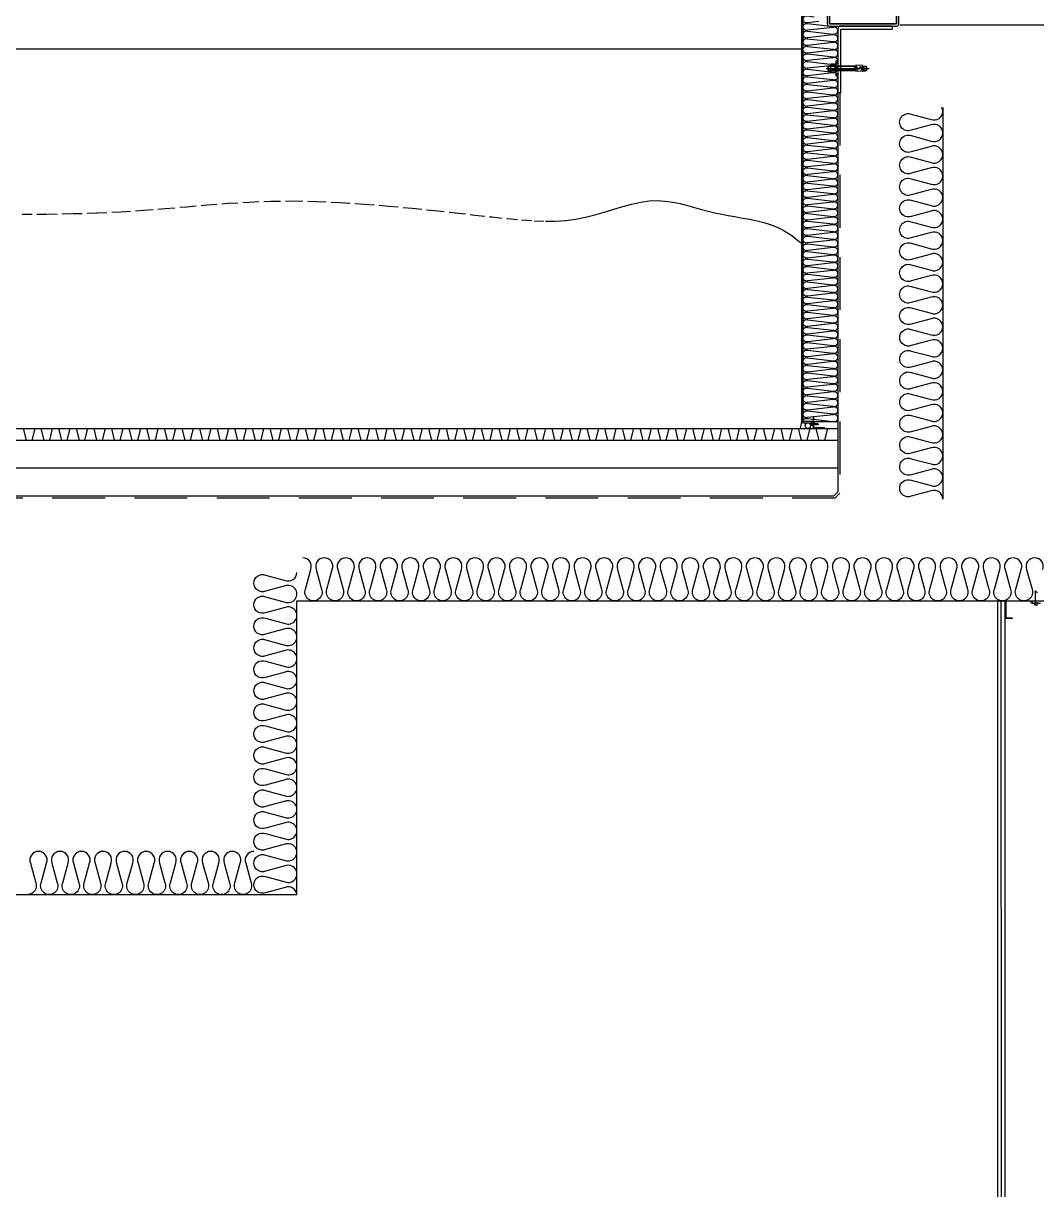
# Model space of a CAD drawing. Header units: millimetres. Extents: x 19868 to 801382, y -4805 to 85279.
# Drawn here: x 50349 to 52938, y 39265 to 42244 of the extents above; entities that cross this region are included whole.
import ezdxf

# ---------------------------------------------------------------- set-up
doc = ezdxf.new("R2010")
doc.units = ezdxf.units.MM
doc.header["$LTSCALE"] = 250
for name, pattern in [('CENTER', [50.8, 31.75, -6.35, 6.35, -6.35]), ('HID', [2.8, 1.8, -1]), ('HIDDEN', [9.525, 6.35, -3.175]), ('HIDDEN2', [4.7625, 3.175, -1.5875]), ('HIDDENX2', [0.75, 0.5, -0.25])]:
    doc.linetypes.add(name, pattern=pattern)
for name, color, linetype in [('8입면선', 8, 'Continuous'), ('A-ELE-4', 4, 'Continuous'), ('A-ETC-8', 8, 'Continuous'), ('A-FIN', 6, 'Continuous'), ('A-FIN-8', 8, 'Continuous'), ('A-HAT-WIREMESH', 9, 'g_mesh'), ('A-INS', 251, 'Continuous'), ('A-WALL-D', 7, 'Continuous'), ('A-WP', 1, 'HID'), ('EXTRUSION', 7, 'Continuous'), ('fastener', 1, 'Continuous'), ('GAGAM-DT', 7, 'Continuous'), ('ISL', 251, 'Continuous'), ('S-TEEL', 4, 'Continuous'), ('SCREW', 1, 'Continuous'), ('SEALANT', 252, 'Continuous'), ('배수판', 251, 'Continuous'), ('입면', 7, 'Continuous'), ('하부', 6, 'Continuous')]:
    doc.layers.add(name, color=color, linetype=linetype)
doc.styles.add('Gdim', font='')
doc.styles.get('Gdim').set_extended_font_data('Dotum')
doc.linetypes.add('g_mesh', pattern='A,10,-0.8,["X",Gdim,S=0.6,R=0,X=-0.15,Y=-0.3],-0.8', length=11.6)

# ---------------------------------------------------------------- blocks, each defined once
blk = doc.blocks.new('*U98')
at = {"layer": '8입면선', "color": 8}
blk.add_line((10, 0), (9.6, 3440), dxfattribs=at)
at = {"layer": 'A-WALL-D'}
for p, q in [((-0.4, 3440), (0, 0)), ((19.6, 3440), (-0.4, 3440)), ((20, 10), (19.6, 3440))]:
    blk.add_line(p, q, dxfattribs=at)
at = {"layer": 'GAGAM-DT', "color": 8}
for p, q in [((97.3, 3434.2), (97.3, 3465.6)), ((102.3, 3460.1), (97.3, 3465.6)), ((104.8, 3434.2), (94.8, 3434.2)), ((94.8, 3434.2), (94.8, 3430.7)), ((103.3, 3429.2), (96.3, 3429.2)), ((97.3, 3434.2), (97.3, 3429.2))]:
    blk.add_line(p, q, dxfattribs=at)
blk.add_arc((96.3, 3430.7), 1.51, 180, 270, dxfattribs=at)
at = {"layer": '입면', "color": 6}
for p, q in [((19.6, 3395), (19.6, 3440)), ((19.6, 3440), (85, 3440)), ((84.4, 3438.8), (20.8, 3438.8)), ((20.8, 3438.8), (20.8, 3396.2)), ((89.4, 3433), (84.4, 3438.8)), ((85, 3440), (90, 3434.2)), ((109.9, 3433), (89.4, 3433)), ((90, 3434.2), (109.3, 3434.2)), ((20.8, 3396.2), (37.5, 3396.2)), ((37.5, 3396.2), (37.5, 3395)), ((37.5, 3395), (19.6, 3395))]:
    blk.add_line(p, q, dxfattribs=at)
blk = doc.blocks.new('PH-4-16')
at = {"layer": 'SCREW'}
for p, q in [((-1.5, 0), (-1.5, -1)), ((1.5, 0), (1.5, -1.6)), ((0.1, -0.9), (-2, -1.2)), ((-2, -1.2), (-1.5, -1)), ((0.1, -1), (-2, -1.3)), ((-2, -1.3), (-1.5, -1.5)), ((2, -1.8), (-2, -2.4)), ((-2, -2.4), (-1.5, -2.2)), ((-2, -2.5), (-1.5, -2.7)), ((2, -3), (-2, -3.7)), ((-2, -3.6), (-1.5, -3.5)), ((-2, -3.8), (-1.5, -4)), ((2, -4.3), (-2, -4.9)), ((-2, -4.9), (-1.5, -4.7)), ((-2, -5), (-1.5, -5.2)), ((2, -5.5), (-2, -6.2)), ((-2, -6.1), (-1.5, -5.9)), ((-2, -6.2), (-1.5, -6.4)), ((2, -6.7), (-2, -7.4)), ((-2, -7.4), (-1.5, -7.2)), ((-2, -7.5), (-1.5, -7.7)), ((2, -8), (-2, -8.6)), ((-2, -8.6), (-1.5, -8.4)), ((-2, -8.7), (-1.5, -8.9)), ((2, -9.2), (-2, -9.9)), ((-2, -9.9), (-1.5, -9.7)), ((-2, -10), (-1.5, -10.2)), ((2, -10.5), (-2, -11.1)), ((-2, -11.1), (-1.5, -10.9)), ((-2, -11.2), (-1.5, -11.4)), ((2, -1.9), (-2, -2.5)), ((2, -3.1), (-2, -3.8)), ((2, -4.4), (-2, -5)), ((2, -5.6), (-2, -6.3)), ((2, -6.9), (-2, -7.5)), ((2, -8.1), (-2, -8.7)), ((2, -9.3), (-2, -10)), ((2, -10.6), (-2, -11.2)), ((0.1, -0.9), (-1.5, -1)), ((0.1, -1), (-1.5, -1.5)), ((-1.5, -1.5), (-1.5, -2.2)), ((1.5, -1.6), (-1.5, -2.2)), ((1.5, -2.1), (-1.5, -2.7)), ((-1.5, -2.7), (-1.5, -3.5)), ((1.5, -2.8), (-1.5, -3.5)), ((1.5, -3.3), (-1.5, -4)), ((1.5, -4.1), (-1.5, -4.7)), ((1.5, -4.6), (-1.5, -5.2)), ((-1.5, -5.2), (-1.5, -5.9)), ((1.5, -5.3), (-1.5, -5.9)), ((1.5, -5.8), (-1.5, -6.4)), ((-1.5, -6.4), (-1.5, -7.2)), ((1.5, -6.5), (-1.5, -7.2)), ((1.5, -7.1), (-1.5, -7.7)), ((-1.5, -7.7), (-1.5, -8.4)), ((1.5, -7.8), (-1.5, -8.4)), ((1.5, -8.3), (-1.5, -8.9)), ((-1.5, -8.9), (-1.5, -9.7)), ((1.5, -9), (-1.5, -9.7)), ((1.5, -9.5), (-1.5, -10.2)), ((-1.5, -10.2), (-1.5, -10.9)), ((1.5, -10.3), (-1.5, -10.9)), ((1.5, -10.8), (-1.5, -11.4)), ((-1.5, -11.4), (-1.5, -14.5)), ((-1.5, -14.5), (-1.1, -14.5)), ((0, -16), (-1.5, -14.5)), ((-1.1, -12.6), (-1.1, -14.5)), ((-1.1, -14.5), (0, -16)), ((0, -16), (1.5, -14.5)), ((1.5, -14.5), (0.4, -12.2)), ((1.5, -1.6), (2, -1.8)), ((2, -1.9), (1.5, -2.1)), ((1.5, -2.1), (1.5, -2.8)), ((2, -3), (1.5, -2.8)), ((2, -3.1), (1.5, -3.3)), ((1.5, -3.3), (1.5, -4.1)), ((2, -4.3), (1.5, -4.1)), ((2, -4.4), (1.5, -4.6)), ((1.5, -4.6), (1.5, -5.3)), ((2, -5.5), (1.5, -5.3)), ((2, -5.6), (1.5, -5.8)), ((1.5, -5.8), (1.5, -6.5)), ((2, -6.7), (1.5, -6.5)), ((2, -6.9), (1.5, -7.1)), ((1.5, -7.1), (1.5, -7.8)), ((2, -8), (1.5, -7.8)), ((2, -8.1), (1.5, -8.3)), ((1.5, -8.3), (1.5, -9)), ((2, -9.2), (1.5, -9)), ((2, -9.3), (1.5, -9.5)), ((1.5, -9.5), (1.5, -10.3)), ((2, -10.5), (1.5, -10.3)), ((2, -10.6), (1.5, -10.8)), ((1.5, -10.8), (1.5, -14.5))]:
    blk.add_line(p, q, dxfattribs=at)
at = {"layer": 'SCREW', "color": 1, "linetype": 'CENTER'}
blk.add_line((0, 4), (0, -17.7), dxfattribs=at)
at = {"layer": 'SCREW', "linetype": 'HIDDEN2'}
blk.add_line((-1.5, -4), (-1.5, -4.7), dxfattribs=at)
at = {"layer": 'SCREW'}
blk.add_lwpolyline([(3.5, 1), (3.5, 0), (-3.5, 0), (-3.5, 1, -0.336479), (-2.5, 2.2, -0.138717), (2.5, 2.2, -0.336479)], format="xyb", close=True, dxfattribs=at)
blk.add_lwpolyline([(-2.5, 2.2), (-2.3, 2), (-2.1, 1.9), (-1.8, 1.9), (-1.5, 2), (-1.3, 2), (-1, 2.1), (-0.8, 2.1), (-0.7, 2.1), (-0.6, 2.1), (-0.5, 2), (-0.5, 1.8), (-0.5, 1.6), (-0.5, 1.4), (-0.5, 1.2), (-0.5, 1), (-0.5, 0.8), (-0.4, 0.7), (-0.3, 0.6), (-0.1, 0.6), (0, 0.5), (0.1, 0.6), (0.3, 0.6), (0.4, 0.7), (0.5, 0.8), (0.5, 1), (0.5, 1.2), (0.5, 1.4), (0.5, 1.6), (0.5, 1.8), (0.5, 2), (0.6, 2.1), (0.7, 2.1), (0.8, 2.1), (1, 2.1), (1.3, 2), (1.5, 2), (1.8, 1.9), (2.1, 1.9), (2.3, 2), (2.5, 2.2)], dxfattribs=at)
for centre, radius, start, end in [((-1.9, -1.2), 0.0931, 139.8661, 209.9246), ((-1.9, -2.5), 0.0931, 139.8661, 209.9246), ((-1.9, -3.7), 0.0931, 139.8661, 209.9246), ((-1.9, -4.9), 0.0931, 139.8661, 209.9246), ((-1.9, -6.2), 0.0931, 139.8661, 209.9246), ((-1.9, -7.4), 0.0931, 139.8661, 209.9246), ((-1.9, -8.7), 0.0931, 139.8661, 209.9246), ((-1.9, -9.9), 0.0931, 139.8661, 209.9246), ((-1.9, -11.2), 0.0931, 139.8661, 209.9246), ((-0.3, -12.6), 0.815, 27.365, 180), ((0, -0.9), 0.0605, 310.7271, 69.3149), ((1.9, -1.8), 0.0931, 319.8661, 29.9246), ((1.9, -3.1), 0.0931, 319.8661, 29.9246), ((1.9, -4.3), 0.0931, 319.8661, 29.9246), ((1.9, -5.6), 0.0931, 319.8661, 29.9246), ((1.9, -6.8), 0.0931, 319.8661, 29.9246), ((1.9, -8), 0.0931, 319.8661, 29.9246), ((1.9, -9.3), 0.0931, 319.8661, 29.9246), ((1.9, -10.5), 0.0931, 319.8661, 29.9246)]:
    blk.add_arc(centre, radius, start, end, dxfattribs=at)
blk = doc.blocks.new('m12 set anchor')
at = {"layer": 'A-ETC-8', "color": 1}
for p, q in [((-11, 5.5), (-11, 12.5)), ((-10.8, 3), (-0.5, 4)), ((-10.8, 0), (-10.8, 3)), ((-10.8, 0), (-0.5, 1)), ((-10.8, 0), (0.5, 0)), ((0, 14), (-9.5, 14)), ((0, 4), (-9.5, 4)), ((-4.8, 21), (-6, 19.8)), ((-6, 19.8), (6, 19.8)), ((-6, -49), (-6, 19.8)), ((-5.5, 5.5), (-5.5, 12.5)), ((-4.8, 21), (4.8, 21)), ((-4.8, -49), (-4.8, 21)), ((-0.5, 1), (-0.5, 4)), ((10.7, 3), (-0.5, 3)), ((0, 26), (0, -84)), ((0, 14), (9.5, 14)), ((0, 4), (9.5, 4)), ((0.5, 2), (10.7, 3)), ((0.5, -1), (0.5, 2)), ((0.5, -1), (10.7, 0)), ((6, 19.8), (4.8, 21)), ((4.8, -49), (4.8, 21)), ((5.5, 5.5), (5.5, 12.5)), ((6, -49), (6, 19.8)), ((10.7, 0), (10.7, 3)), ((11, 5.5), (11, 12.5)), ((-8.2, -67), (-7, -49)), ((-7, -49), (0, -49)), ((6, -46.6), (-6, -46.6)), ((2.6, -60.8), (-3.6, -54.7)), ((2.9, -60.5), (-3.2, -54.4)), ((0, -49), (3.9, -49)), ((7, -49), (4.4, -49)), ((8.2, -67), (7, -49)), ((-3.6, -67), (-8.2, -67)), ((-6, -67), (-6, -76.6)), ((6, -69.4), (-6, -69.4)), ((6, -70.6), (-6, -70.6)), ((0, -79), (-6, -76.6)), ((-6, -76.6), (0, -76.6)), ((-2.4, -64.1), (1.2, -64.1)), ((-2.4, -64.6), (1.2, -64.6)), ((-2.4, -67), (0, -67)), ((0, -67), (8.2, -67)), ((6, -76.6), (0, -76.6)), ((0, -79), (6, -76.6)), ((6, -67), (6, -76.6))]:
    blk.add_line(p, q, dxfattribs=at)
for centre, radius, start, end in [((-9.5, 12.5), 1.47, 90, 180), ((-9.5, 5.5), 1.47, 180, 270), ((-7, 12.5), 1.47, 0, 90), ((-7, 5.5), 1.47, 270, 0), ((-4, 12.5), 1.47, 90, 180), ((-4, 5.5), 1.47, 180, 270), ((4, 12.5), 1.47, 0, 90), ((4, 5.5), 1.47, 270, 0), ((7, 12.5), 1.47, 90, 180), ((7, 5.5), 1.47, 180, 270), ((9.5, 12.5), 1.47, 0, 90), ((9.5, 5.5), 1.47, 270, 0), ((-2.4, -53.5), 1.68, 45, 225), ((-2.4, -53.5), 1.2, 45, 225), ((1, -50.1), 3.6, 225, 18.0378), ((1, -50.1), 3.12, 225, 20.9333), ((-2.4, -65.8), 1.68, 90, 225.5847), ((-2.4, -65.8), 1.2, 90, 270), ((1.2, -62.2), 2.4, 270, 45), ((1.2, -62.2), 1.92, 270, 45)]:
    blk.add_arc(centre, radius, start, end, dxfattribs=at)
blk = doc.blocks.new('A$C49763ce3')
at = {"layer": 'A-FIN', "elevation": 0}
for points in [[(-250, -952), (-250, 84.8, -0.414214), (-247, 87.8), (-221, 87.8), (-221, 94.8), (-218, 94.8), (-218, 87.8, -0.414214), (-221, 84.8), (-247, 84.8), (-247, -952)], [(-250, -952, 0.414214), (-247, -955), (-224, -955), (-224, -962), (-221, -962), (-221, -955, 0.414214), (-224, -952), (-247, -952)]]:
    blk.add_lwpolyline(points, format="xyb", dxfattribs=at)
at = {"layer": 'ISL'}
blk.add_line((-224, -952, 0), (-158, -952, 0), dxfattribs=at)
at = {"layer": 'ISL', "elevation": 0}
for points in [[(-206.2, 70), (-235.2, 66.7, -1.372593), (-235.2, 83.8), (-218, 81.9)], [(-247, -952, -0.476342), (-235.2, -944.4), (-169.8, -951.8, 0.509267), (-158, -943.2, 0.509267), (-169.8, -934.7), (-235.2, -942.1, -1.372593), (-235.2, -925), (-169.8, -932.4, 0.509267), (-158, -923.8, 0.509267), (-169.8, -915.3), (-235.2, -922.7, -1.372593), (-235.2, -905.6), (-169.8, -913, 0.509267), (-158, -904.4, 0.509267), (-169.8, -895.9), (-235.2, -903.3, -1.372593), (-235.2, -886.2), (-169.8, -893.6, 0.509267), (-158, -885, 0.509267), (-169.8, -876.5), (-235.2, -883.9, -1.372593), (-235.2, -866.8), (-169.8, -874.2, 0.509267), (-158, -865.6, 0.509267), (-169.8, -857.1), (-235.2, -864.5, -1.372593), (-235.2, -847.4), (-169.8, -854.8, 0.509267), (-158, -846.2, 0.509267), (-169.8, -837.7), (-235.2, -845.1, -1.372593), (-235.2, -828), (-169.8, -835.4, 0.509267), (-158, -826.8, 0.509267), (-169.8, -818.3), (-235.2, -825.7, -1.372593), (-235.2, -808.6), (-169.8, -816, 0.509267), (-158, -807.4, 0.509267), (-169.8, -798.9), (-235.2, -806.3, -1.372593), (-235.2, -789.2), (-169.8, -796.6, 0.509267), (-158, -788, 0.509267), (-169.8, -779.5), (-235.2, -786.9, -1.372593), (-235.2, -769.8), (-169.8, -777.2, 0.509267), (-158, -768.6, 0.509267), (-169.8, -760.1), (-235.2, -767.5, -1.372593), (-235.2, -750.4), (-169.8, -757.8, 0.509267), (-158, -749.2, 0.509267), (-169.8, -740.7), (-235.2, -748.1, -1.372593), (-235.2, -731), (-169.8, -738.4, 0.509267), (-158, -729.8, 0.509267), (-169.8, -721.3), (-235.2, -728.7, -1.372593), (-235.2, -711.6), (-169.8, -719, 0.509267), (-158, -710.4, 0.509267), (-169.8, -701.9), (-235.2, -709.3, -1.372593), (-235.2, -692.2), (-169.8, -699.6, 0.509267), (-158, -691, 0.509267), (-169.8, -682.5), (-235.2, -689.9, -1.372593), (-235.2, -672.8), (-169.8, -680.2, 0.509267), (-158, -671.6, 0.509267), (-169.8, -663.1), (-235.2, -670.5, -1.372593), (-235.2, -653.4), (-169.8, -660.8, 0.509267), (-158, -652.2, 0.509267), (-169.8, -643.7), (-235.2, -651.1, -1.372593), (-235.2, -634), (-169.8, -641.4, 0.509267), (-158, -632.8, 0.509267), (-169.8, -624.3), (-235.2, -631.7, -1.372593), (-235.2, -614.6), (-169.8, -622, 0.509267), (-158, -613.4, 0.509267), (-169.8, -604.9), (-235.2, -612.3, -1.372593), (-235.2, -595.2), (-169.8, -602.6, 0.509267), (-158, -594, 0.509267), (-169.8, -585.5), (-235.2, -592.9, -1.372593), (-235.2, -575.8), (-169.8, -583.2, 0.509267), (-158, -574.6, 0.509267), (-169.8, -566.1), (-235.2, -573.5, -1.372593), (-235.2, -556.4), (-169.8, -563.8, 0.509267), (-158, -555.2, 0.509267), (-169.8, -546.7), (-235.2, -554.1, -1.372593), (-235.2, -537), (-169.8, -544.4, 0.509267), (-158, -535.8, 0.509267), (-169.8, -527.3), (-235.2, -534.7, -1.372593), (-235.2, -517.6), (-169.8, -525, 0.509267), (-158, -516.4, 0.509267), (-169.8, -507.9), (-235.2, -515.3, -1.372593), (-235.2, -498.2), (-169.8, -505.6, 0.509267), (-158, -497, 0.509267), (-169.8, -488.5), (-235.2, -495.9, -1.372593), (-235.2, -478.8), (-169.8, -486.2, 0.509267), (-158, -477.6, 0.509267), (-169.8, -469.1), (-235.2, -476.5, -1.372593), (-235.2, -459.4), (-169.8, -466.8, 0.509267), (-158, -458.2, 0.509267), (-169.8, -449.7), (-235.2, -457.1, -1.372593), (-235.2, -440), (-169.8, -447.4, 0.509267), (-158, -438.8, 0.509267), (-169.8, -430.3), (-235.2, -437.7, -1.372593), (-235.2, -420.6), (-169.8, -428, 0.509267), (-158, -419.4, 0.509267), (-169.8, -410.9), (-235.2, -418.3, -1.372593), (-235.2, -401.2), (-169.8, -408.6, 0.509267), (-158, -400, 0.509267), (-169.8, -391.5), (-235.2, -398.9, -1.372593), (-235.2, -381.8), (-169.8, -389.2, 0.509267), (-158, -380.6, 0.509267), (-169.8, -372.1), (-235.2, -379.5, -1.372593), (-235.2, -362.4), (-169.8, -369.8, 0.509267), (-158, -361.2, 0.509267), (-169.8, -352.7), (-235.2, -360.1, -1.372593), (-235.2, -343), (-169.8, -350.4, 0.509267), (-158, -341.8, 0.509267), (-169.8, -333.3), (-235.2, -340.7, -1.372593), (-235.2, -323.6), (-169.8, -331, 0.509267), (-158, -322.4, 0.509267), (-169.8, -313.9), (-235.2, -321.3, -1.372593), (-235.2, -304.2), (-169.8, -311.6, 0.509267), (-158, -303, 0.509267), (-169.8, -294.5), (-235.2, -301.9, -1.372593), (-235.2, -284.8), (-169.8, -292.2, 0.509267), (-158, -283.6, 0.509267), (-169.8, -275.1), (-235.2, -282.5, -1.372593), (-235.2, -265.4), (-169.8, -272.8, 0.509267), (-158, -264.2, 0.509267), (-169.8, -255.7), (-235.2, -263.1, -1.372593), (-235.2, -246), (-169.8, -253.4, 0.509267), (-158, -244.8, 0.509267), (-169.8, -236.3), (-235.2, -243.7, -1.372593), (-235.2, -226.6), (-169.8, -234, 0.509267), (-158, -225.4, 0.509267), (-169.8, -216.9), (-235.2, -224.3, -1.372593), (-235.2, -207.2), (-169.8, -214.6, 0.509267), (-158, -206, 0.509267), (-169.8, -197.5), (-235.2, -204.9, -1.372593), (-235.2, -187.8), (-169.8, -195.2, 0.509267), (-158, -186.6, 0.509267), (-169.8, -178.1), (-235.2, -185.5, -1.372593), (-235.2, -168.4), (-169.8, -175.8, 0.509267), (-158, -167.2, 0.509267), (-169.8, -158.7), (-235.2, -166.1, -1.372593), (-235.2, -149), (-169.8, -156.4, 0.509267), (-158, -147.8, 0.509267), (-169.8, -139.3), (-235.2, -146.7, -1.372593), (-235.2, -129.6), (-169.8, -137, 0.509267), (-158, -128.4, 0.509267), (-169.8, -119.9), (-235.2, -127.3, -1.372593), (-235.2, -110.2), (-169.8, -117.6, 0.509267), (-158, -109, 0.509267), (-169.8, -100.5), (-235.2, -107.9, -1.372593), (-235.2, -90.8), (-169.8, -98.2, 0.509267), (-158, -89.6, 0.509267), (-169.8, -81.1), (-235.2, -88.5, -1.372593), (-235.2, -71.4), (-169.8, -78.8, 0.509267), (-158, -70.2, 0.509267), (-169.8, -61.7), (-235.2, -69.1, -1.372593), (-235.2, -52), (-169.8, -59.4, 0.509267), (-158, -50.8, 0.509267), (-169.8, -42.3), (-235.2, -49.7, -1.372593), (-235.2, -32.6), (-169.8, -40, 0.509267), (-158, -31.4, 0.509267), (-169.8, -22.9), (-235.2, -30.3, -1.372593), (-235.2, -13.2), (-169.8, -20.6, 0.509267), (-158, -12, 0.509267), (-169.8, -3.5), (-235.2, -10.9, -1.372593), (-235.2, 6.2), (-169.8, -1.2, 0.509267), (-158, 7.4, 0.509267), (-169.8, 15.9), (-235.2, 8.5, -1.372593), (-235.2, 25.6), (-169.8, 18.2, 0.509267), (-158, 26.8, 0.509267), (-169.8, 35.3), (-235.2, 27.9, -1.372593), (-235.2, 45), (-169.8, 37.6, 0.509267), (-158, 46.2, 0.509267), (-169.8, 54.7), (-235.2, 47.3, -1.372593), (-235.2, 64.4), (-169.8, 57, 0.225032), (-162.1, 58)]]:
    blk.add_lwpolyline(points, format="xyb", dxfattribs=at)
at = {"layer": 'S-TEEL', "color": 8, "linetype": 'HIDDEN', "ltscale": 2, "elevation": 0}
for points in [[(-179.2, 84), (-179.2, 158), (-185.2, 158), (-185.2, 84)], [(-2.2, 84), (-2.2, 158), (-8.2, 158), (-8.2, 84)]]:
    blk.add_lwpolyline(points, dxfattribs=at)
blk.add_lwpolyline([(-179.2, 64), (-8.2, 64), (-8.2, 153), (-179.2, 153)], close=True, dxfattribs=at)
at = {"layer": 'S-TEEL', "elevation": 0}
blk.add_lwpolyline([(-185.2, 84), (-185.2, 64, 0.414214), (-179.2, 58), (-8.2, 58, 0.414214), (-2.2, 64), (-2.2, 84)], format="xyb", dxfattribs=at)
blk.add_lwpolyline([(-8.2, 84), (-8.2, 64), (-179.2, 64), (-179.2, 84)], dxfattribs=at)
at = {"layer": 'S-TEEL'}
blk.add_lwpolyline([(-150, -112), (-150, 50), (-18, 50), (-18, 58), (-150, 58, 0.414214), (-158, 50), (-158, -112)], format="xyb", close=True, dxfattribs=at)
blk.add_lwpolyline([(-162, -70), (-162, -30), (-158, -30), (-158, -70)], close=True, dxfattribs=at)
at = {"layer": 'S-TEEL', "elevation": 0}
blk.add_lwpolyline([(-221, -970), (-191, -970), (-191, -968), (-219, -968), (-219, -940), (-221, -940)], close=True, dxfattribs=at)
at = {"layer": 'SEALANT'}
blk.add_arc((-341.9, -942.9, 0), 92.4, 342.9227, 354.3267, dxfattribs=at)
blk.add_ellipse((-234.6, -962.5, 0), major_axis=(0, 7.5), ratio=0.921254, dxfattribs=at)
at = {"layer": 'EXTRUSION', "xscale": -1.000000000000001, "rotation": 90}
blk.add_blockref('PH-4-16', (-221, 91.3, 0), dxfattribs=at)
at = {"layer": 'EXTRUSION', "rotation": 90}
blk.add_blockref('PH-4-16', (-224, -958.5, 0), dxfattribs=at)
at = {"layer": 'fastener', "rotation": 90}
blk.add_blockref('m12 set anchor', (-162, -50), dxfattribs=at)

msp = doc.modelspace()

# ---------------------------------------------------------------- linework, layer by layer
at = {"layer": 'A-ELE-4'}
msp.add_line((40248.2, 42178.9), (52338.2, 42178.9), dxfattribs=at)
at = {"layer": 'A-FIN'}
msp.add_line((44746.2, 41178.9), (52430.2, 41178.9, 0), dxfattribs=at)
at = {"layer": 'A-FIN-8'}
for p, q in [((62638.2, 42238.9), (52588.2, 42238.9)), ((52430.2, 42066.9), (52430.2, 41047.1)), ((52430.2, 42066.9), (52430.2, 41047.1)), ((44756.4, 41036.9, 0), (52420, 41036.9, 0)), ((52420, 41036.9), (52430.2, 41047.1))]:
    msp.add_line(p, q, dxfattribs=at)
at = {"layer": 'A-HAT-WIREMESH', "ltscale": 0.6}
msp.add_line((52430.2, 41107.9, 0), (44746.2, 41107.9), dxfattribs=at)
at = {"layer": 'A-INS', "linetype": 'HIDDENX2', "ltscale": 0.2}
msp.add_lwpolyline([(50346.8, 41756.7), (50411.3, 41756.8), (50475.2, 41757.8), (50537.8, 41759.7), (50598.3, 41762.6), (50656.1, 41766.4), (50711.8, 41770.8), (50766, 41775.5), (50819.3, 41780), (50872.6, 41784.2), (50926.5, 41787.5), (50981.6, 41789.6), (51038.7, 41790.2), (51098.2, 41789.1), (51159.3, 41786.3), (51221.1, 41782.3), (51282.4, 41777.3), (51342.4, 41771.7), (51399.8, 41765.8), (51453.8, 41759.9), (51503.3, 41754.3), (51547.6, 41749.3), (51587.1, 41745.1), (51622.4, 41741.8), (51654.2, 41739.5), (51683.2, 41738.4), (51710.2, 41738.7), (51735.7, 41740.4), (51760.5, 41743.7), (51785.2, 41748.7), (51809.7, 41755), (51833.9, 41762), (51857.9, 41769.2), (51881.4, 41776.1), (51904.3, 41782.3), (51926.7, 41787.1), (51948.3, 41790.2), (51969.1, 41791.1), (51989.2, 41790), (52008.6, 41787.4), (52027.5, 41783.6), (52045.9, 41779), (52063.9, 41773.9), (52081.6, 41768.8), (52099.1, 41764.1), (52116.4, 41759.9), (52133.5, 41756.3), (52150.3, 41753.1), (52166.8, 41750.2), (52182.8, 41747.5), (52198.4, 41744.7), (52213.4, 41741.8), (52227.7, 41738.6), (52241.4, 41735.1), (52254.4, 41731), (52266.9, 41726.4), (52278.9, 41721.2), (52290.5, 41715.4), (52301.6, 41708.9), (52312.5, 41701.7), (52323.2, 41693.6), (52333.7, 41684.8), (52338.2, 41680.9)], dxfattribs=at)
at = {"layer": 'A-WP', "ltscale": 0.3}
for p, q in [((52435.2, 42066.9), (52435.2, 41044.1)), ((44753.4, 41031.9, 0), (52423.1, 41031.9, 0)), ((52423.1, 41031.9), (52435.2, 41044.1))]:
    msp.add_line(p, q, dxfattribs=at)
at = {"layer": 'ISL', "elevation": 0}
msp.add_lwpolyline([(52698.2, 41028.9, 0.524757), (52668.4, 41049.5), (52618, 41035.9, -0.524913), (52588.2, 41056.4, -0.524913), (52618, 41077), (52668.4, 41063.4, 0.524856), (52698.2, 41083.9, 0.524856), (52668.4, 41104.5), (52618, 41090.9, -1.449198), (52618, 41132), (52668.4, 41118.4, 0.524856), (52698.2, 41138.9, 0.524856), (52668.4, 41159.5), (52618, 41145.9, -1.449198), (52618, 41187), (52668.4, 41173.4, 0.524856), (52698.2, 41193.9, 0.524856), (52668.4, 41214.5), (52618, 41200.9, -1.449198), (52618, 41242), (52668.4, 41228.4, 0.524856), (52698.2, 41248.9, 0.524856), (52668.4, 41269.5), (52618, 41255.9, -1.449198), (52618, 41297), (52668.4, 41283.4, 0.524856), (52698.2, 41303.9, 0.524856), (52668.4, 41324.5), (52618, 41310.9, -1.449198), (52618, 41352), (52668.4, 41338.4, 0.524856), (52698.2, 41358.9, 0.524856), (52668.4, 41379.5), (52618, 41365.9, -1.449198), (52618, 41407), (52668.4, 41393.4, 0.524856), (52698.2, 41413.9, 0.524856), (52668.4, 41434.5), (52618, 41420.9, -0.524915), (52588.2, 41441.4, -0.524915), (52618, 41462), (52668.4, 41448.3, 0.524856), (52698.2, 41468.9, 0.524856), (52668.4, 41489.5), (52618, 41475.8, -1.449198), (52618, 41517), (52668.4, 41503.3, 0.524856), (52698.2, 41523.9, 0.524856), (52668.4, 41544.5), (52618, 41530.8, -1.449198), (52618, 41572), (52668.4, 41558.3, 0.524856), (52698.2, 41578.9, 0.524856), (52668.4, 41599.5), (52618, 41585.8, -1.449198), (52618, 41627), (52668.4, 41613.3, 0.524856), (52698.2, 41633.9, 0.524856), (52668.4, 41654.5), (52618, 41640.8, -1.449198), (52618, 41682), (52668.4, 41668.3, 0.524856), (52698.2, 41688.9, 0.524856), (52668.4, 41709.5), (52618, 41695.8, -1.449198), (52618, 41737), (52668.4, 41723.3, 0.524757), (52698.2, 41743.9, 0.524757), (52668.4, 41764.5), (52618, 41750.8, -1.449198), (52618, 41792), (52668.4, 41778.3, 0.524856), (52698.2, 41798.9, 0.524856), (52668.4, 41819.5), (52618, 41805.8, -1.449198), (52618, 41847), (52668.4, 41833.3, 0.524856), (52698.2, 41853.9, 0.524856), (52668.4, 41874.5), (52618, 41860.8, -1.449198), (52618, 41902), (52668.4, 41888.3, 0.524856), (52698.2, 41908.9, 0.524856), (52668.4, 41929.5), (52618, 41915.8, -1.449198), (52618, 41957), (52668.4, 41943.3, 0.524856), (52698.2, 41963.9, 0.524856), (52668.4, 41984.5), (52618, 41970.8, -1.449198), (52618, 42012), (52668.4, 41998.3, 0.524856), (52698.2, 42018.9, 0.118829), (52695.8, 42028.9, 0.118829)], format="xyb", dxfattribs=at)
msp.add_lwpolyline([(52698.2, 42028.9), (52698.2, 41028.9)], dxfattribs=at)
at = {"layer": 'ISL'}
msp.add_lwpolyline([(42838.2, 41368.9), (44028.2, 41368.9), (44028.2, 40668.9), (44848.2, 40668.9), (44848.2, 40768.9), (47128.2, 40768.9), (47128.2, 40018.9), (47948.2, 40018.9), (47948.2, 40768.9), (50228.2, 40768.9), (50228.2, 40018.9), (51048.2, 40018.9), (51048.2, 40768.9), (54038.2, 40768.9)], dxfattribs=at)
for points in [[(52953.8, 40849.1, 0.524856), (52933.2, 40878.9, 0.524856), (52912.6, 40849.1), (52926.3, 40798.7, -1.449198), (52885.1, 40798.7), (52898.8, 40849.1, 0.524856), (52878.2, 40878.9, 0.524856), (52857.6, 40849.1), (52871.3, 40798.7, -1.449198), (52830.1, 40798.7), (52843.8, 40849.1, 0.524856), (52823.2, 40878.9, 0.524856), (52802.6, 40849.1), (52816.3, 40798.7, -1.449198), (52775.1, 40798.7), (52788.8, 40849.1, 0.524856), (52768.2, 40878.9, 0.524856), (52747.6, 40849.1), (52761.3, 40798.7, -1.449198), (52720.1, 40798.7), (52733.8, 40849.1, 0.524856), (52713.2, 40878.9, 0.524856), (52692.6, 40849.1), (52706.3, 40798.7, -1.449198), (52665.1, 40798.7), (52678.8, 40849.1, 0.524856), (52658.2, 40878.9, 0.524856), (52637.6, 40849.1), (52651.3, 40798.7, -0.524913), (52630.7, 40768.9, -0.524913), (52610.1, 40798.7), (52623.8, 40849.1, 0.524856), (52603.2, 40878.9, 0.524856), (52582.6, 40849.1), (52596.3, 40798.7, -1.449198), (52555.1, 40798.7), (52568.8, 40849.1, 0.524856), (52548.2, 40878.9, 0.524856), (52527.6, 40849.1), (52541.3, 40798.7, -1.449198), (52500.1, 40798.7), (52513.8, 40849.1, 0.524856), (52493.2, 40878.9, 0.524856), (52472.6, 40849.1), (52486.3, 40798.7, -1.449198), (52445.1, 40798.7), (52458.8, 40849.1, 0.524856), (52438.2, 40878.9, 0.524856), (52417.6, 40849.1), (52431.3, 40798.7, -1.449198), (52390.1, 40798.7), (52403.8, 40849.1, 0.524856), (52383.2, 40878.9, 0.524856), (52362.6, 40849.1), (52376.3, 40798.7, -1.449198), (52335.1, 40798.7), (52348.8, 40849.1, 0.524856), (52328.2, 40878.9, 0.524856), (52307.6, 40849.1), (52321.3, 40798.7, -1.449198), (52280.1, 40798.7), (52293.8, 40849.1, 0.524856), (52273.2, 40878.9, 0.524856), (52252.6, 40849.1), (52266.3, 40798.7, -1.449198), (52225.1, 40798.7), (52238.8, 40849.1, 0.524856), (52218.2, 40878.9, 0.524856), (52197.6, 40849.1), (52211.3, 40798.7, -1.449198), (52170.1, 40798.7), (52183.8, 40849.1, 0.524856), (52163.2, 40878.9, 0.524856), (52142.6, 40849.1), (52156.3, 40798.7, -1.449198), (52115.1, 40798.7), (52128.8, 40849.1, 0.524856), (52108.2, 40878.9, 0.524856), (52087.6, 40849.1), (52101.3, 40798.7, -1.449198), (52060.1, 40798.7), (52073.8, 40849.1, 0.524856), (52053.2, 40878.9, 0.524856), (52032.6, 40849.1), (52046.3, 40798.7, -1.449198), (52005.1, 40798.7), (52018.8, 40849.1, 0.524856), (51998.2, 40878.9, 0.524856), (51977.6, 40849.1), (51991.3, 40798.7, -1.449198), (51950.1, 40798.7), (51963.8, 40849.1, 0.524856), (51943.2, 40878.9, 0.524856), (51922.6, 40849.1), (51936.3, 40798.7, -1.449198), (51895.1, 40798.7), (51908.8, 40849.1, 0.524856), (51888.2, 40878.9, 0.524856), (51867.6, 40849.1), (51881.3, 40798.7, -1.449198), (51840.1, 40798.7), (51853.8, 40849.1, 0.524856), (51833.2, 40878.9, 0.524856), (51812.6, 40849.1), (51826.3, 40798.7, -1.449198), (51785.1, 40798.7), (51798.8, 40849.1, 0.524856), (51778.2, 40878.9, 0.524856), (51757.6, 40849.1), (51771.3, 40798.7, -1.449198), (51730.1, 40798.7), (51743.8, 40849.1, 0.524856), (51723.2, 40878.9, 0.524856), (51702.6, 40849.1), (51716.3, 40798.7, -1.449198), (51675.1, 40798.7), (51688.8, 40849.1, 0.524856), (51668.2, 40878.9, 0.524856), (51647.6, 40849.1), (51661.3, 40798.7, -1.449198), (51620.1, 40798.7), (51633.8, 40849.1, 0.524856), (51613.2, 40878.9, 0.524856), (51592.6, 40849.1), (51606.3, 40798.7, -1.449198), (51565.1, 40798.7), (51578.8, 40849.1, 0.524856), (51558.2, 40878.9, 0.524856), (51537.6, 40849.1), (51551.3, 40798.7, -1.449198), (51510.1, 40798.7), (51523.8, 40849.1, 0.524856), (51503.2, 40878.9, 0.524856), (51482.6, 40849.1), (51496.3, 40798.7, -1.449198), (51455.1, 40798.7), (51468.8, 40849.1, 0.524856), (51448.2, 40878.9, 0.524856), (51427.6, 40849.1), (51441.3, 40798.7, -1.449198), (51400.1, 40798.7), (51413.8, 40849.1, 0.524856), (51393.2, 40878.9, 0.524856), (51372.6, 40849.1), (51386.3, 40798.7, -1.449198), (51345.1, 40798.7), (51358.8, 40849.1, 0.524856), (51338.2, 40878.9, 0.524856), (51317.6, 40849.1), (51331.3, 40798.7, -1.449198), (51290.1, 40798.7), (51303.8, 40849.1, 0.524856), (51283.2, 40878.9, 0.524856), (51262.6, 40849.1), (51276.3, 40798.7, -1.449198), (51235.1, 40798.7), (51248.8, 40849.1, 0.524856), (51228.2, 40878.9, 0.524856), (51207.6, 40849.1), (51221.3, 40798.7, -1.449198), (51180.1, 40798.7), (51193.8, 40849.1, 0.524856), (51173.2, 40878.9, 0.524856), (51152.6, 40849.1), (51166.3, 40798.7, -1.449198), (51125.1, 40798.7), (51138.8, 40849.1, 0.524856), (51118.2, 40878.9, 0.524856), (51097.6, 40849.1), (51111.3, 40798.7, -1.449198), (51070.1, 40798.7), (51083.8, 40849.1, 0.524856), (51063.2, 40878.9)], [(51048.1, 40018.9, 0.489145), (51018.4, 40037), (50968, 40023.4, -0.524856), (50938.2, 40043.9, -0.524856), (50968, 40064.5), (51018.4, 40050.9, 1.449198), (51018.4, 40092), (50968, 40078.4, -0.524856), (50938.2, 40098.9, -0.524856), (50968, 40119.5), (51018.4, 40105.9, 1.449198), (51018.4, 40147), (50968, 40133.4, -0.524856), (50938.2, 40153.9, -0.524856), (50968, 40174.5), (51018.4, 40160.9, 1.449198), (51018.4, 40202), (50968, 40188.4, -0.524856), (50938.2, 40208.9, -0.524856), (50968, 40229.5), (51018.4, 40215.9, 1.449198), (51018.4, 40257), (50968, 40243.4, -0.524856), (50938.2, 40263.9, -0.524856), (50968, 40284.5), (51018.4, 40270.9, 1.449198), (51018.4, 40312), (50968, 40298.4, -0.524856), (50938.2, 40318.9, -0.524856), (50968, 40339.5), (51018.4, 40325.9, 1.449198), (51018.4, 40367), (50968, 40353.4, -0.524856), (50938.2, 40373.9, -0.524856), (50968, 40394.5), (51018.4, 40380.9, 1.449198), (51018.4, 40422), (50968, 40408.4, -0.524856), (50938.2, 40428.9, -0.524856), (50968, 40449.5), (51018.4, 40435.9, 1.449198), (51018.4, 40477), (50968, 40463.4, -0.524856), (50938.2, 40483.9, -0.524856), (50968, 40504.5), (51018.4, 40490.9, 1.449198), (51018.4, 40532), (50968, 40518.4, -0.524856), (50938.2, 40538.9, -0.524856), (50968, 40559.5), (51018.4, 40545.9, 1.449198), (51018.4, 40587), (50968, 40573.4, -0.524856), (50938.2, 40593.9, -0.524856), (50968, 40614.5), (51018.4, 40600.9, 1.449198), (51018.4, 40642), (50968, 40628.4, -0.524856), (50938.2, 40648.9, -0.524856), (50968, 40669.5), (51018.4, 40655.9, 1.449198), (51018.4, 40697), (50968, 40683.4, -0.524856), (50938.2, 40703.9, -0.524856), (50968, 40724.5), (51018.4, 40710.9, 1.449198), (51018.4, 40752), (50968, 40738.4, -0.524856), (50938.2, 40758.9, -0.524856), (50968, 40779.5), (51018.4, 40765.9, 1.449198), (51018.4, 40807), (50968, 40793.4, -0.524856), (50938.2, 40813.9, -0.524856), (50968, 40834.5), (51018.4, 40820.9, 0.524933), (51048.2, 40841.4)], [(50938.2, 40128.9, 0.524856), (50917.6, 40099.1), (50931.3, 40048.7, -1.449198), (50890.1, 40048.7), (50903.8, 40099.1, 0.524856), (50883.2, 40128.9, 0.524856), (50862.6, 40099.1), (50876.3, 40048.7, -1.449198), (50835.1, 40048.7), (50848.8, 40099.1, 0.524856), (50828.2, 40128.9, 0.524856), (50807.6, 40099.1), (50821.3, 40048.7, -1.449198), (50780.1, 40048.7), (50793.8, 40099.1, 0.524856), (50773.2, 40128.9, 0.524856), (50752.6, 40099.1), (50766.3, 40048.7, -1.449198), (50725.1, 40048.7), (50738.8, 40099.1, 0.524856), (50718.2, 40128.9, 0.524856), (50697.6, 40099.1), (50711.3, 40048.7, -1.449198), (50670.1, 40048.7), (50683.8, 40099.1, 0.524856), (50663.2, 40128.9, 0.524856), (50642.6, 40099.1), (50656.3, 40048.7, -1.449198), (50615.1, 40048.7), (50628.8, 40099.1, 0.524856), (50608.2, 40128.9, 0.524856), (50587.6, 40099.1), (50601.3, 40048.7, -1.449198), (50560.1, 40048.7), (50573.8, 40099.1, 0.524856), (50553.2, 40128.9, 0.524856), (50532.6, 40099.1), (50546.3, 40048.7, -1.449198), (50505.1, 40048.7), (50518.8, 40099.1, 0.524856), (50498.2, 40128.9, 0.524856), (50477.6, 40099.1), (50491.3, 40048.7, -1.449198), (50450.1, 40048.7), (50463.8, 40099.1, 0.524856), (50443.2, 40128.9, 0.524856), (50422.6, 40099.1), (50436.3, 40048.7, -1.449198), (50395.1, 40048.7), (50408.8, 40099.1, 0.524856), (50388.2, 40128.9, 0.524856), (50367.6, 40099.1), (50381.3, 40048.7, -0.524951), (50360.7, 40018.9, -0.524951)]]:
    msp.add_lwpolyline(points, format="xyb", dxfattribs=at)
at = {"layer": '배수판'}
msp.add_line((44846.2, 41208.9), (52430.2, 41208.9, 0), dxfattribs=at)
at = {"layer": '배수판', "elevation": 0}
msp.add_lwpolyline([(50341.8, 41208.9, -0.000796), (50349.3, 41208.9), (50356.8, 41178.9, 0.0016), (50371.8, 41178.9), (50379.3, 41208.9, -0.000796), (50386.8, 41208.9, -0.000796), (50394.3, 41208.9), (50401.8, 41178.9, 0.0016), (50416.8, 41178.9), (50424.3, 41208.9, -0.000796), (50431.8, 41208.9, -0.000796), (50439.3, 41208.9), (50446.8, 41178.9, 0.0016), (50461.8, 41178.9), (50469.3, 41208.9, -0.000796), (50476.8, 41208.9, -0.000796), (50484.3, 41208.9), (50491.8, 41178.9, 0.0016), (50506.8, 41178.9), (50514.3, 41208.9, -0.000796), (50521.8, 41208.9, -0.000796), (50529.3, 41208.9), (50536.8, 41178.9, 0.0016), (50551.8, 41178.9), (50559.3, 41208.9, -0.000796), (50566.8, 41208.9, -0.000796), (50574.3, 41208.9), (50581.8, 41178.9, 0.0016), (50596.8, 41178.9), (50604.3, 41208.9, -0.000796), (50611.8, 41208.9, -0.000796), (50619.3, 41208.9), (50626.8, 41178.9, 0.0016), (50641.8, 41178.9), (50649.3, 41208.9, -0.000796), (50656.8, 41208.9, -0.000796), (50664.3, 41208.9), (50671.8, 41178.9, 0.0016), (50686.8, 41178.9), (50694.3, 41208.9, -0.000796), (50701.8, 41208.9, -0.000796), (50709.3, 41208.9), (50716.8, 41178.9, 0.0016), (50731.8, 41178.9), (50739.3, 41208.9, -0.000796), (50746.8, 41208.9, -0.000796), (50754.3, 41208.9), (50761.8, 41178.9, 0.0016), (50776.8, 41178.9), (50784.3, 41208.9, -0.000796), (50791.8, 41208.9, -0.000796), (50799.3, 41208.9), (50806.8, 41178.9, 0.0016), (50821.8, 41178.9), (50829.3, 41208.9, -0.000796), (50836.8, 41208.9, -0.000796), (50844.3, 41208.9), (50851.8, 41178.9, 0.0016), (50866.8, 41178.9), (50874.3, 41208.9, -0.000796), (50881.8, 41208.9, -0.000796), (50889.3, 41208.9), (50896.8, 41178.9, 0.0016), (50911.8, 41178.9), (50919.3, 41208.9, -0.000796), (50926.8, 41208.9, -0.000796), (50934.3, 41208.9), (50941.8, 41178.9, 0.0016), (50956.8, 41178.9), (50964.3, 41208.9, -0.000796), (50971.8, 41208.9, -0.000796), (50979.3, 41208.9), (50986.8, 41178.9, 0.0016), (51001.8, 41178.9), (51009.3, 41208.9, -0.000796), (51016.8, 41208.9, -0.000796), (51024.3, 41208.9), (51031.8, 41178.9, 0.0016), (51046.8, 41178.9), (51054.3, 41208.9, -0.000796), (51061.8, 41208.9, -0.000796), (51069.3, 41208.9), (51076.8, 41178.9, 0.0016), (51091.8, 41178.9), (51099.3, 41208.9, -0.000796), (51106.8, 41208.9, -0.000796), (51114.3, 41208.9), (51121.8, 41178.9, 0.0016), (51136.8, 41178.9), (51144.3, 41208.9, -0.000796), (51151.8, 41208.9, -0.000796), (51159.3, 41208.9), (51166.8, 41178.9, 0.0016), (51181.8, 41178.9), (51189.3, 41208.9, -0.000796), (51196.8, 41208.9, -0.000796), (51204.3, 41208.9), (51211.8, 41178.9, 0.0016), (51226.8, 41178.9), (51234.3, 41208.9, -0.000796), (51241.8, 41208.9, -0.000796), (51249.3, 41208.9), (51256.8, 41178.9, 0.0016), (51271.8, 41178.9), (51279.3, 41208.9, -0.000796), (51286.8, 41208.9, -0.000796), (51294.3, 41208.9), (51301.8, 41178.9, 0.0016), (51316.8, 41178.9), (51324.3, 41208.9, -0.000796), (51331.8, 41208.9, -0.000796), (51339.3, 41208.9), (51346.8, 41178.9, 0.0016), (51361.8, 41178.9), (51369.3, 41208.9, -0.000796), (51376.8, 41208.9, -0.000796), (51384.3, 41208.9), (51391.8, 41178.9, 0.0016), (51406.8, 41178.9), (51414.3, 41208.9, -0.000796), (51421.8, 41208.9, -0.000796), (51429.3, 41208.9), (51436.8, 41178.9, 0.0016), (51451.8, 41178.9), (51459.3, 41208.9, -0.000796), (51466.8, 41208.9, -0.000796), (51474.3, 41208.9), (51481.8, 41178.9, 0.0016), (51496.8, 41178.9), (51504.3, 41208.9, -0.000796), (51511.8, 41208.9, -0.000796), (51519.3, 41208.9), (51526.8, 41178.9, 0.0016), (51541.8, 41178.9), (51549.3, 41208.9, -0.000796), (51556.8, 41208.9, -0.000796), (51564.3, 41208.9), (51571.8, 41178.9, 0.0016), (51586.8, 41178.9), (51594.3, 41208.9, -0.000796), (51601.8, 41208.9, -0.000796), (51609.3, 41208.9), (51616.8, 41178.9, 0.0016), (51631.8, 41178.9), (51639.3, 41208.9, -0.000796), (51646.8, 41208.9, -0.000796), (51654.3, 41208.9), (51661.8, 41178.9, 0.0016), (51676.8, 41178.9), (51684.3, 41208.9, -0.000796), (51691.8, 41208.9, -0.000796), (51699.3, 41208.9), (51706.8, 41178.9, 0.0016), (51721.8, 41178.9), (51729.3, 41208.9, -0.000796), (51736.8, 41208.9, -0.000796), (51744.3, 41208.9), (51751.8, 41178.9, 0.0016), (51766.8, 41178.9), (51774.3, 41208.9, -0.000796), (51781.8, 41208.9, -0.000796), (51789.3, 41208.9), (51796.8, 41178.9, 0.0016), (51811.8, 41178.9), (51819.3, 41208.9, -0.000796), (51826.8, 41208.9, -0.000796), (51834.3, 41208.9), (51841.8, 41178.9, 0.0016), (51856.8, 41178.9), (51864.3, 41208.9, -0.000796), (51871.8, 41208.9, -0.000796), (51879.3, 41208.9), (51886.8, 41178.9, 0.0016), (51901.8, 41178.9), (51909.3, 41208.9, -0.000796), (51916.8, 41208.9, -0.000796), (51924.3, 41208.9), (51931.8, 41178.9, 0.0016), (51946.8, 41178.9), (51954.3, 41208.9, -0.000796), (51961.8, 41208.9, -0.000796), (51969.3, 41208.9), (51976.8, 41178.9, 0.0016), (51991.8, 41178.9), (51999.3, 41208.9, -0.000796), (52006.8, 41208.9, -0.000796), (52014.3, 41208.9), (52021.8, 41178.9, 0.0016), (52036.8, 41178.9), (52044.3, 41208.9, -0.000796), (52051.8, 41208.9, -0.000796), (52059.3, 41208.9), (52066.8, 41178.9, 0.0016), (52081.8, 41178.9), (52089.3, 41208.9, -0.000796), (52096.8, 41208.9, -0.000796), (52104.3, 41208.9), (52111.8, 41178.9, 0.0016), (52126.8, 41178.9), (52134.3, 41208.9, -0.000796), (52141.8, 41208.9, -0.000796), (52149.3, 41208.9), (52156.8, 41178.9, 0.0016), (52171.8, 41178.9), (52179.3, 41208.9, -0.000796), (52186.8, 41208.9, -0.000796), (52194.3, 41208.9), (52201.8, 41178.9, 0.0016), (52216.8, 41178.9), (52224.3, 41208.9, -0.000796), (52231.8, 41208.9, -0.000796), (52239.3, 41208.9), (52246.8, 41178.9, 0.0016), (52261.8, 41178.9), (52269.3, 41208.9, -0.000796), (52276.8, 41208.9, -0.000796), (52284.3, 41208.9), (52291.8, 41178.9, 0.0016), (52306.8, 41178.9), (52314.3, 41208.9, -0.000796), (52321.8, 41208.9, -0.000796), (52329.3, 41208.9), (52336.8, 41178.9, 0.0016), (52351.8, 41178.9), (52359.3, 41208.9, -0.000796), (52366.8, 41208.9, -0.000796), (52374.3, 41208.9), (52381.8, 41178.9, 0.0016), (52396.8, 41178.9), (52404.3, 41208.9, -0.000796), (52411.8, 41208.9)], format="xyb", dxfattribs=at)

# ---------------------------------------------------------------- block references
at = {"layer": 'A-WALL-D'}
msp.add_blockref('*U98', (52838.2, 37328.9), dxfattribs=at)
at = {"layer": '하부'}
msp.add_blockref('A$C49763ce3', (52588.2, 42178.9), dxfattribs=at)

doc.saveas('drawing.dxf')
